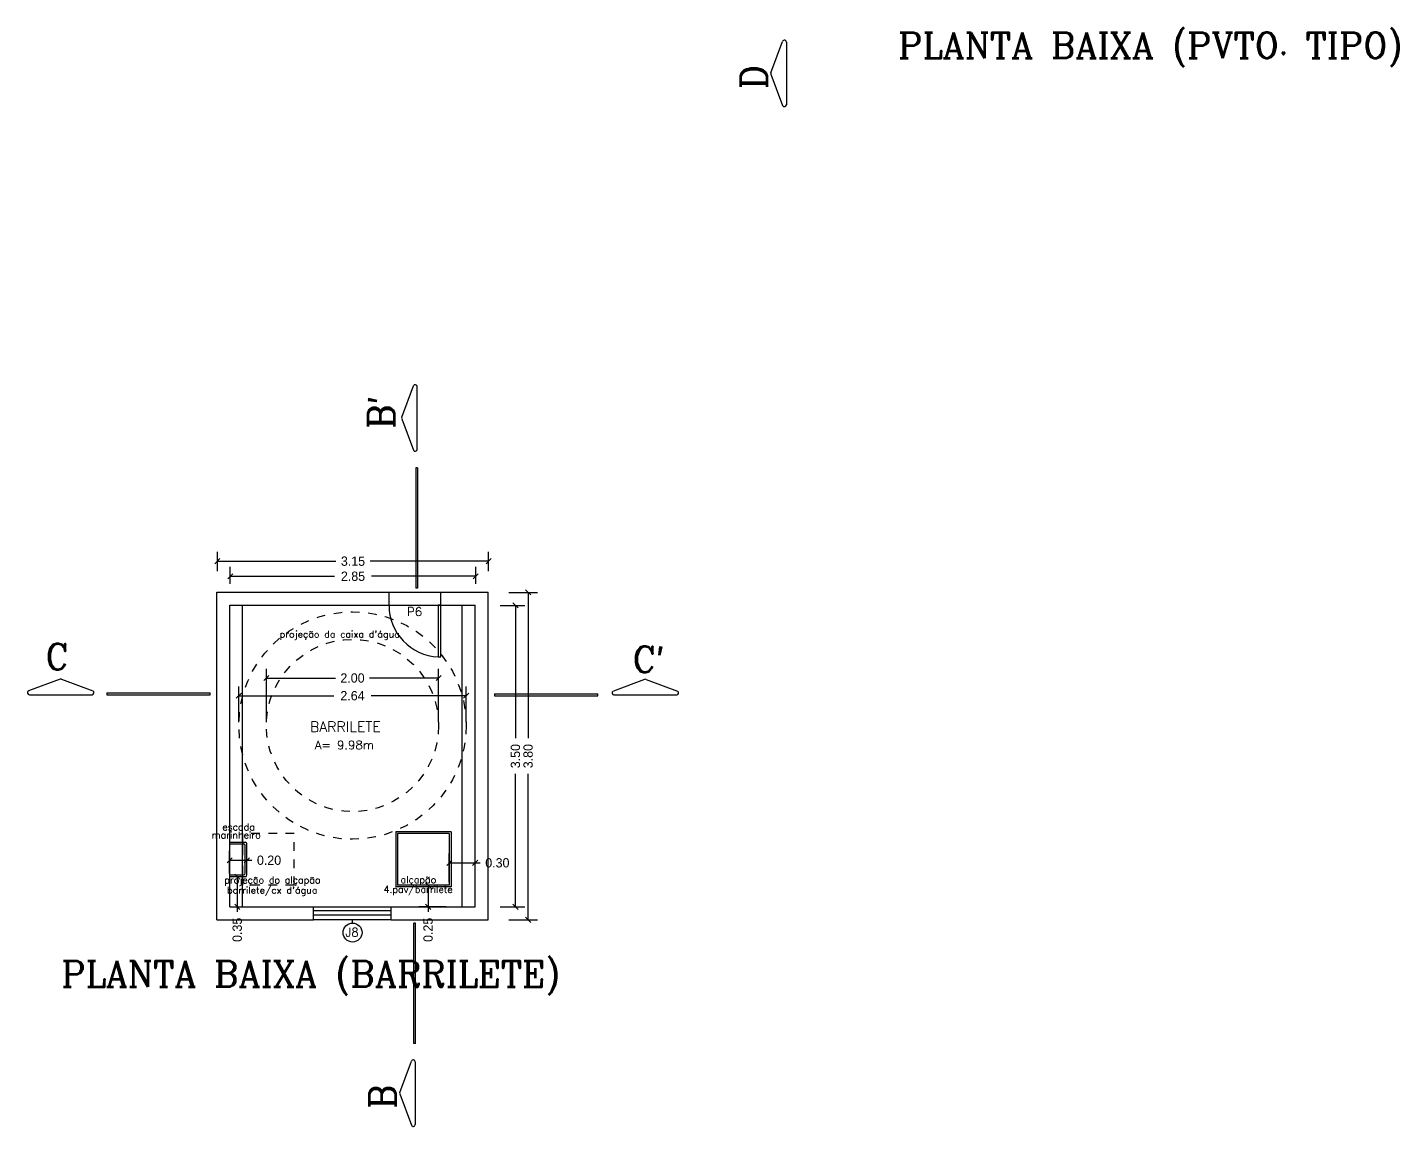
# Model space of a CAD drawing. Extents: x 11 to 119, y 71 to 102.
# Drawn here: x 34.13 to 50.05, y 71.14 to 83.89 of the extents above; entities that cross this region are included whole.
import ezdxf

# ---------------------------------------------------------------- set-up
doc = ezdxf.new("R2010")
doc.units = 0
doc.header["$LTSCALE"] = 20
doc.linetypes.add('DASHED2', pattern=[0.375, 0.25, -0.125])
doc.layers.get('0').update_dxf_attribs({"linetype": 'CONTINUOUS'})
doc.layers.get('DEFPOINTS').update_dxf_attribs({"linetype": 'CONTINUOUS'})
for name, color, linetype in [('COTA', 244, 'CONTINUOUS'), ('COTAS', 244, 'CONTINUOUS'), ('EQUIPAMENTOS', 1, 'CONTINUOUS'), ('ESQUADRIAS', 244, 'CONTINUOUS'), ('PAREDE', 7, 'CONTINUOUS'), ('PISO', 30, 'CONTINUOUS'), ('TEXTO', 1, 'CONTINUOUS')]:
    doc.layers.add(name, color=color, linetype=linetype)
doc.styles.add('ROMANC', font='ROMANC.SHX')
doc.dimstyles.get("Standard").update_dxf_attribs({"dimtxt": 0.18, "dimasz": 0.18, "dimexe": 0.18, "dimexo": 0.0625, "dimgap": 0.09, "dimtad": 0, "dimtih": 1, "dimtoh": 1, "dimzin": 0, "dimtxsty": 'STANDARD', "dimcen": 0.09, "dimclrt": 30, "dimazin": 3, "dimtfac": 1, "dimtdec": 4, "dimtofl": 0, "dimtmove": 0, "dimatfit": 3, "dimtolj": 1, "dimtzin": 0})

# ---------------------------------------------------------------- blocks, each defined once
blk = doc.blocks.new('_OBLIQUE')
at = {"color": 0, "linetype": 'BYBLOCK'}
blk.add_line((-0.5, -0.5), (0.5, 0.5), dxfattribs=at)
blk = doc.blocks.new('*D106')
at = {"color": 0, "linetype": 'BYBLOCK', "ltscale": 0.2}
for p, q in [((34.198, 80.197), (34.198, 80.613)), ((36.838, 80.197), (36.838, 80.613)), ((34.198, 80.505), (35.302, 80.505)), ((36.838, 80.505), (35.734, 80.505))]:
    blk.add_line(p, q, dxfattribs=at)
at = {"layer": 'DEFPOINTS', "color": 0, "linetype": 'BYBLOCK', "ltscale": 0.2}
for p in [(36.838, 80.505), (34.198, 80.159), (36.838, 80.159)]:
    blk.add_point(p, dxfattribs=at)
at = {"color": 0, "linetype": 'BYBLOCK', "ltscale": 0.2, "xscale": 0.06, "yscale": 0.06, "zscale": 0.06, "rotation": 180}
blk.add_blockref('_OBLIQUE', (34.198, 80.505), dxfattribs=at)
at = {"color": 0, "linetype": 'BYBLOCK', "ltscale": 0.2, "xscale": 0.06, "yscale": 0.06, "zscale": 0.06}
blk.add_blockref('_OBLIQUE', (36.838, 80.505), dxfattribs=at)
at = {"color": 30, "linetype": 'BYBLOCK', "ltscale": 0.2, "insert": (35.518, 80.505), "char_height": 0.108, "attachment_point": 5}
blk.add_mtext('\\A1;2.64', dxfattribs=at)
blk = doc.blocks.new('*D107')
at = {"color": 0, "linetype": 'BYBLOCK', "ltscale": 0.2}
for p, q in [((34.518, 80.197), (34.518, 80.818)), ((36.518, 80.197), (36.518, 80.818)), ((34.518, 80.71), (35.32, 80.71)), ((36.518, 80.71), (35.716, 80.71))]:
    blk.add_line(p, q, dxfattribs=at)
at = {"layer": 'DEFPOINTS', "color": 0, "linetype": 'BYBLOCK', "ltscale": 0.2}
for p in [(36.518, 80.71), (34.518, 80.159), (36.518, 80.159)]:
    blk.add_point(p, dxfattribs=at)
at = {"color": 0, "linetype": 'BYBLOCK', "ltscale": 0.2, "xscale": 0.06, "yscale": 0.06, "zscale": 0.06, "rotation": 180}
blk.add_blockref('_OBLIQUE', (34.518, 80.71), dxfattribs=at)
at = {"color": 0, "linetype": 'BYBLOCK', "ltscale": 0.2, "xscale": 0.06, "yscale": 0.06, "zscale": 0.06}
blk.add_blockref('_OBLIQUE', (36.518, 80.71), dxfattribs=at)
at = {"color": 30, "linetype": 'BYBLOCK', "ltscale": 0.2, "insert": (35.518, 80.71), "char_height": 0.108, "attachment_point": 5}
blk.add_mtext('\\A1;2.00', dxfattribs=at)
blk = doc.blocks.new('*D108')
at = {"color": 0, "linetype": 'BYBLOCK', "ltscale": 0.2}
for p, q in [((36.642, 78.292), (36.642, 78.623)), ((36.642, 78.515), (36.942, 78.515)), ((36.942, 78.292), (36.942, 78.623)), ((36.942, 78.515), (37.002, 78.515))]:
    blk.add_line(p, q, dxfattribs=at)
at = {"layer": 'DEFPOINTS', "color": 0, "linetype": 'BYBLOCK', "ltscale": 0.2}
for p in [(36.942, 78.515), (36.642, 78.255), (36.942, 78.255)]:
    blk.add_point(p, dxfattribs=at)
at = {"color": 0, "linetype": 'BYBLOCK', "ltscale": 0.2, "xscale": 0.06, "yscale": 0.06, "zscale": 0.06, "rotation": 180}
blk.add_blockref('_OBLIQUE', (36.642, 78.515), dxfattribs=at)
at = {"color": 0, "linetype": 'BYBLOCK', "ltscale": 0.2, "xscale": 0.06, "yscale": 0.06, "zscale": 0.06}
blk.add_blockref('_OBLIQUE', (36.942, 78.515), dxfattribs=at)
at = {"color": 30, "linetype": 'BYBLOCK', "ltscale": 0.2, "insert": (37.2, 78.515), "char_height": 0.108, "attachment_point": 5}
blk.add_mtext('\\A1;0.30', dxfattribs=at)
blk = doc.blocks.new('*D109')
at = {"color": 0, "linetype": 'BYBLOCK', "ltscale": 0.2}
for p, q in [((72.813, 52.847), (72.497, 52.847)), ((72.605, 52.847), (72.605, 52.597)), ((72.813, 52.597), (72.497, 52.597)), ((72.605, 52.597), (72.605, 52.537))]:
    blk.add_line(p, q, dxfattribs=at)
at = {"layer": 'DEFPOINTS', "color": 0, "linetype": 'BYBLOCK', "ltscale": 0.2}
for p in [(72.85, 52.847), (72.605, 52.597), (72.85, 52.597)]:
    blk.add_point(p, dxfattribs=at)
at = {"color": 0, "linetype": 'BYBLOCK', "ltscale": 0.2, "xscale": 0.06, "yscale": 0.06, "zscale": 0.06}
for p, rotation in [((72.605, 52.847), 90), ((72.605, 52.597), 270)]:
    blk.add_blockref('_OBLIQUE', p, dxfattribs=dict(at, rotation=rotation))
at = {"color": 30, "linetype": 'BYBLOCK', "ltscale": 0.2, "insert": (72.605, 52.33), "char_height": 0.108, "attachment_point": 5, "rotation": 90}
blk.add_mtext('\\A1;0.25', dxfattribs=at)
blk = doc.blocks.new('*D110')
at = {"color": 0, "linetype": 'BYBLOCK', "ltscale": 0.2}
for p, q in [((70.338, 52.947), (70.497, 52.947)), ((70.389, 52.947), (70.389, 52.597)), ((70.338, 52.597), (70.497, 52.597)), ((70.389, 52.597), (70.389, 52.537))]:
    blk.add_line(p, q, dxfattribs=at)
at = {"layer": 'DEFPOINTS', "color": 0, "linetype": 'BYBLOCK', "ltscale": 0.2}
for p in [(70.3, 52.947), (70.3, 52.597), (70.389, 52.597)]:
    blk.add_point(p, dxfattribs=at)
at = {"color": 0, "linetype": 'BYBLOCK', "ltscale": 0.2, "xscale": 0.06, "yscale": 0.06, "zscale": 0.06}
for p, rotation in [((70.389, 52.947), 90), ((70.389, 52.597), 270)]:
    blk.add_blockref('_OBLIQUE', p, dxfattribs=dict(at, rotation=rotation))
at = {"color": 30, "linetype": 'BYBLOCK', "ltscale": 0.2, "insert": (70.389, 52.33), "char_height": 0.108, "attachment_point": 5, "rotation": 90}
blk.add_mtext('\\A1;0.35', dxfattribs=at)
blk = doc.blocks.new('*D111')
at = {"color": 0, "linetype": 'BYBLOCK', "ltscale": 0.2}
for p, q in [((70.3, 52.984), (70.3, 53.245)), ((70.5, 53.004), (70.5, 53.245)), ((70.3, 53.137), (70.5, 53.137)), ((70.5, 53.137), (70.56, 53.137))]:
    blk.add_line(p, q, dxfattribs=at)
at = {"layer": 'DEFPOINTS', "color": 0, "linetype": 'BYBLOCK', "ltscale": 0.2}
for p in [(70.5, 53.137), (70.3, 52.947), (70.5, 52.967)]:
    blk.add_point(p, dxfattribs=at)
at = {"color": 0, "linetype": 'BYBLOCK', "ltscale": 0.2, "xscale": 0.06, "yscale": 0.06, "zscale": 0.06, "rotation": 180}
blk.add_blockref('_OBLIQUE', (70.3, 53.137), dxfattribs=at)
at = {"color": 0, "linetype": 'BYBLOCK', "ltscale": 0.2, "xscale": 0.06, "yscale": 0.06, "zscale": 0.06}
blk.add_blockref('_OBLIQUE', (70.5, 53.137), dxfattribs=at)
at = {"color": 30, "linetype": 'BYBLOCK', "ltscale": 0.2, "insert": (70.758, 53.137), "char_height": 0.108, "attachment_point": 5}
blk.add_mtext('\\A1;0.20', dxfattribs=at)
blk = doc.blocks.new('*D112')
at = {"color": 0, "linetype": 'BYBLOCK', "ltscale": 0.2}
for p, q in [((67.683, 85.615), (67.683, 85.812)), ((70.533, 85.615), (70.533, 85.812)), ((67.683, 85.704), (68.892, 85.704)), ((70.533, 85.704), (69.324, 85.704))]:
    blk.add_line(p, q, dxfattribs=at)
at = {"layer": 'DEFPOINTS', "color": 0, "linetype": 'BYBLOCK', "ltscale": 0.2}
for p in [(70.533, 85.704), (67.683, 85.577), (70.533, 85.577)]:
    blk.add_point(p, dxfattribs=at)
at = {"color": 0, "linetype": 'BYBLOCK', "ltscale": 0.2, "xscale": 0.06, "yscale": 0.06, "zscale": 0.06, "rotation": 180}
blk.add_blockref('_OBLIQUE', (67.683, 85.704), dxfattribs=at)
at = {"color": 0, "linetype": 'BYBLOCK', "ltscale": 0.2, "xscale": 0.06, "yscale": 0.06, "zscale": 0.06}
blk.add_blockref('_OBLIQUE', (70.533, 85.704), dxfattribs=at)
at = {"color": 30, "linetype": 'BYBLOCK', "ltscale": 0.2, "insert": (69.108, 85.704), "char_height": 0.108, "attachment_point": 5}
blk.add_mtext('\\A1;2.85', dxfattribs=at)
blk = doc.blocks.new('*D113')
at = {"color": 0, "linetype": 'BYBLOCK', "ltscale": 0.2}
for p, q in [((67.533, 85.765), (67.533, 85.987)), ((70.683, 85.765), (70.683, 85.987)), ((67.533, 85.879), (68.91, 85.879)), ((70.683, 85.879), (69.306, 85.879))]:
    blk.add_line(p, q, dxfattribs=at)
at = {"layer": 'DEFPOINTS', "color": 0, "linetype": 'BYBLOCK', "ltscale": 0.2}
for p in [(70.683, 85.879), (67.533, 85.727), (70.683, 85.727)]:
    blk.add_point(p, dxfattribs=at)
at = {"color": 0, "linetype": 'BYBLOCK', "ltscale": 0.2, "xscale": 0.06, "yscale": 0.06, "zscale": 0.06, "rotation": 180}
blk.add_blockref('_OBLIQUE', (67.533, 85.879), dxfattribs=at)
at = {"color": 0, "linetype": 'BYBLOCK', "ltscale": 0.2, "xscale": 0.06, "yscale": 0.06, "zscale": 0.06}
blk.add_blockref('_OBLIQUE', (70.683, 85.879), dxfattribs=at)
at = {"color": 30, "linetype": 'BYBLOCK', "ltscale": 0.2, "insert": (69.108, 85.879), "char_height": 0.108, "attachment_point": 5}
blk.add_mtext('\\A1;3.15', dxfattribs=at)
blk = doc.blocks.new('*D114')
at = {"color": 0, "linetype": 'BYBLOCK', "ltscale": 0.2}
for p, q in [((70.57, 85.577), (70.855, 85.577)), ((70.747, 85.577), (70.747, 84.034)), ((70.747, 82.077), (70.747, 83.62)), ((70.57, 82.077), (70.855, 82.077))]:
    blk.add_line(p, q, dxfattribs=at)
at = {"layer": 'DEFPOINTS', "color": 0, "linetype": 'BYBLOCK', "ltscale": 0.2}
for p in [(70.533, 85.577), (70.533, 82.077), (70.747, 82.077)]:
    blk.add_point(p, dxfattribs=at)
at = {"color": 0, "linetype": 'BYBLOCK', "ltscale": 0.2, "xscale": 0.06, "yscale": 0.06, "zscale": 0.06}
for p, rotation in [((70.747, 85.577), 90), ((70.747, 82.077), 270)]:
    blk.add_blockref('_OBLIQUE', p, dxfattribs=dict(at, rotation=rotation))
at = {"color": 30, "linetype": 'BYBLOCK', "ltscale": 0.2, "insert": (70.747, 83.827), "char_height": 0.108, "attachment_point": 5, "rotation": 90}
blk.add_mtext('\\A1;3.50', dxfattribs=at)
blk = doc.blocks.new('*D115')
at = {"color": 0, "linetype": 'BYBLOCK', "ltscale": 0.2}
for p, q in [((70.72, 85.727), (71.051, 85.727)), ((70.943, 85.727), (70.943, 84.034)), ((70.943, 81.927), (70.943, 83.62)), ((70.72, 81.927), (71.051, 81.927))]:
    blk.add_line(p, q, dxfattribs=at)
at = {"layer": 'DEFPOINTS', "color": 0, "linetype": 'BYBLOCK', "ltscale": 0.2}
for p in [(70.683, 85.727), (70.683, 81.927), (70.943, 81.927)]:
    blk.add_point(p, dxfattribs=at)
at = {"color": 0, "linetype": 'BYBLOCK', "ltscale": 0.2, "xscale": 0.06, "yscale": 0.06, "zscale": 0.06}
for p, rotation in [((70.943, 85.727), 90), ((70.943, 81.927), 270)]:
    blk.add_blockref('_OBLIQUE', p, dxfattribs=dict(at, rotation=rotation))
at = {"color": 30, "linetype": 'BYBLOCK', "ltscale": 0.2, "insert": (70.943, 83.827), "char_height": 0.108, "attachment_point": 5, "rotation": 90}
blk.add_mtext('\\A1;3.80', dxfattribs=at)

msp = doc.modelspace()

# ---------------------------------------------------------------- linework, layer by layer
at = {"layer": 'COTA', "color": 244, "ltscale": 0.2}
for p, q in [((38.329, 77.338), (38.929, 77.338)), ((38.329, 77.188), (38.929, 77.188))]:
    msp.add_line(p, q, dxfattribs=at)
at = {"layer": 'COTA', "color": 1, "ltscale": 0.2}
msp.add_lwpolyline([(38.899, 77.188), (38.899, 76.588), (38.929, 76.588), (38.929, 77.188)], close=True, dxfattribs=at)
at = {"layer": 'COTA', "color": 30, "ltscale": 0.2}
msp.add_arc((38.93, 77.188), 0.601, 180, 267.0624, dxfattribs=at)
at = {"layer": 'EQUIPAMENTOS', "color": 30, "linetype": 'DASHED2', "ltscale": 0.02}
for p, q in [((37.229, 74.538), (36.629, 74.538)), ((37.229, 73.938), (37.229, 74.538)), ((37.229, 73.938), (36.629, 73.938))]:
    msp.add_line(p, q, dxfattribs=at)
at = {"layer": 'EQUIPAMENTOS', "color": 30, "linetype": 'DASHED2', "ltscale": 0.05}
msp.add_line((36.629, 74.538), (36.629, 73.938), dxfattribs=at)
at = {"layer": 'EQUIPAMENTOS', "color": 1, "linetype": 'CONTINUOUS', "ltscale": 0.05}
for p, q in [((39.049, 74.558), (38.409, 74.558)), ((38.409, 74.558), (38.409, 73.918)), ((39.029, 74.538), (38.429, 74.538)), ((38.429, 74.538), (38.429, 73.938)), ((39.029, 74.538), (39.029, 73.938)), ((39.049, 74.558), (39.049, 73.918)), ((39.049, 73.918), (38.409, 73.918)), ((39.029, 73.938), (38.429, 73.938))]:
    msp.add_line(p, q, dxfattribs=at)
at = {"layer": 'ESQUADRIAS', "color": 1, "ltscale": 0.2}
for p, q in [((37.454, 73.688), (38.354, 73.688)), ((37.454, 73.539), (38.354, 73.539)), ((37.904, 73.499), (37.904, 73.539))]:
    msp.add_line(p, q, dxfattribs=at)
at = {"layer": 'ESQUADRIAS', "color": 5, "ltscale": 0.2}
for p, q in [((37.454, 73.644), (38.354, 73.644)), ((37.454, 73.593), (38.354, 73.593))]:
    msp.add_line(p, q, dxfattribs=at)
at = {"layer": 'ESQUADRIAS', "color": 1, "ltscale": 0.2}
msp.add_circle((37.906, 73.389), 0.11, dxfattribs=at)
at = {"layer": 'PAREDE', "color": 7, "ltscale": 0.2}
for p, q in [((36.329, 77.338), (38.329, 77.338)), ((36.329, 73.538), (36.329, 77.338)), ((38.329, 77.188), (38.329, 77.338)), ((38.929, 77.188), (38.929, 77.338)), ((38.929, 77.338), (39.479, 77.338)), ((39.479, 73.538), (39.479, 77.338)), ((36.479, 73.688), (36.479, 77.188)), ((36.479, 77.188), (38.329, 77.188)), ((38.929, 77.188), (39.329, 77.188)), ((39.329, 73.688), (39.329, 77.188)), ((36.479, 73.688), (37.454, 73.688)), ((37.454, 73.538), (37.454, 73.688)), ((38.354, 73.538), (38.354, 73.688)), ((38.354, 73.688), (39.329, 73.688)), ((36.329, 73.538), (37.454, 73.538)), ((38.354, 73.538), (39.479, 73.538))]:
    msp.add_line(p, q, dxfattribs=at)
at = {"layer": 'PAREDE', "color": 244, "ltscale": 0.2}
for p, q in [((36.629, 74.438), (36.629, 77.188)), ((39.179, 73.688), (39.179, 77.188)), ((36.479, 74.438), (36.659, 74.438)), ((36.479, 74.418), (36.639, 74.418)), ((36.629, 74.388), (36.629, 74.418)), ((36.629, 74.058), (36.629, 74.418)), ((36.659, 74.078), (36.659, 74.398)), ((36.679, 74.058), (36.679, 74.418)), ((36.479, 74.058), (36.639, 74.058)), ((36.479, 74.038), (36.659, 74.038)), ((36.629, 74.058), (36.629, 74.088))]:
    msp.add_line(p, q, dxfattribs=at)
at = {"layer": 'PAREDE', "color": 30, "ltscale": 0.2}
msp.add_line((36.629, 73.688), (36.629, 74.038), dxfattribs=at)
at = {"layer": 'PAREDE', "color": 244, "ltscale": 0.2}
for centre, start, end in [((36.639, 74.398), 0, 90), ((36.659, 74.418), 0, 90), ((36.639, 74.078), 270, 0), ((36.659, 74.058), 270, 0)]:
    msp.add_arc(centre, 0.02, start, end, dxfattribs=at)
at = {"layer": 'PISO', "color": 30, "linetype": 'DASHED2', "ltscale": 0.02}
for radius in [1.32, 1]:
    msp.add_circle((37.905, 75.792), radius, dxfattribs=at)
at = {"layer": 'TEXTO', "color": 3, "linetype": 'CONTINUOUS', "ltscale": 0.3}
for p, q in [((42.763, 83.368), (42.899, 83.732)), ((42.943, 83.724), (42.943, 82.997)), ((42.763, 83.353), (42.899, 82.989)), ((38.476, 79.369), (38.613, 79.733)), ((38.656, 78.997), (38.656, 79.725)), ((38.476, 79.353), (38.613, 78.989)), ((34.509, 76.33), (34.145, 76.193)), ((34.525, 76.33), (34.889, 76.193)), ((41.297, 76.327), (40.934, 76.191)), ((41.313, 76.327), (41.677, 76.191)), ((34.153, 76.149), (34.881, 76.149)), ((40.941, 76.147), (41.669, 76.147)), ((38.453, 71.532), (38.589, 71.896)), ((38.633, 71.888), (38.633, 71.16)), ((38.453, 71.516), (38.589, 71.152))]:
    msp.add_line(p, q, dxfattribs=at)
at = {"layer": 'TEXTO', "color": 3, "ltscale": 0.3}
for p, q in [((38.639, 78.783), (38.639, 77.387)), ((38.661, 78.783), (38.639, 78.783)), ((38.661, 78.783), (38.661, 77.387)), ((38.661, 77.387), (38.639, 77.387)), ((35.052, 76.171), (36.251, 76.171)), ((35.052, 76.171), (35.052, 76.149)), ((35.052, 76.149), (36.251, 76.149)), ((36.251, 76.149), (36.251, 76.171)), ((39.553, 76.158), (40.753, 76.158)), ((39.553, 76.158), (39.553, 76.137)), ((39.553, 76.137), (40.753, 76.137)), ((40.753, 76.137), (40.753, 76.158)), ((38.616, 72.102), (38.616, 73.498)), ((38.638, 73.498), (38.616, 73.498)), ((38.638, 72.102), (38.638, 73.498)), ((38.638, 72.102), (38.616, 72.102))]:
    msp.add_line(p, q, dxfattribs=at)
at = {"layer": 'TEXTO', "color": 3, "linetype": 'CONTINUOUS', "ltscale": 0.3}
for centre, start, end in [((42.92, 83.724), 0, 159.3986), ((42.784, 83.361), 159.3986, 200.6014), ((42.784, 83.361), 159.3986, 200.6014), ((42.92, 82.997), 200.6014, 0), ((38.634, 79.725), 0, 159.3986), ((38.497, 79.361), 159.3986, 200.6014), ((38.497, 79.361), 159.3986, 200.6014), ((38.634, 78.997), 200.6014, 0), ((34.517, 76.309), 69.3986, 110.6014), ((34.517, 76.309), 69.3986, 110.6014), ((41.305, 76.306), 69.3986, 110.6014), ((41.305, 76.306), 69.3986, 110.6014), ((34.153, 76.172), 110.6014, 270), ((34.881, 76.172), 270, 69.3986), ((40.941, 76.169), 110.6014, 270), ((41.669, 76.169), 270, 69.3986), ((38.611, 71.888), 0, 159.3986), ((38.474, 71.524), 159.3986, 200.6014), ((38.474, 71.524), 159.3986, 200.6014), ((38.611, 71.16), 200.6014, 0)]:
    msp.add_arc(centre, 0.0225, start, end, dxfattribs=at)

# ---------------------------------------------------------------- texts
at = {"layer": 'ESQUADRIAS', "color": 1, "ltscale": 0.3, "style": 'ROMANC'}
msp.add_text('J8', height=0.1, dxfattribs=at).set_placement((37.822, 73.343))
at = {"layer": 'TEXTO', "color": 5, "ltscale": 0.3, "style": 'ROMANC'}
for s, p in [('PLANTA BAIXA (PVTO. TIPO)', (44.24, 83.537)), ('PLANTA BAIXA (BARRILETE)', (34.524, 72.761))]:
    msp.add_text(s, height=0.3, dxfattribs=at).set_placement(p)
at = {"layer": 'TEXTO', "color": 3, "linetype": 'CONTINUOUS', "ltscale": 0.3, "style": 'ROMANC'}
for s, p in [('D', (42.714, 83.179)), ("B'", (38.387, 79.238)), ('B', (38.404, 71.343))]:
    msp.add_text(s, height=0.3, rotation=90, dxfattribs=at).set_placement(p)
at = {"layer": 'TEXTO', "color": 1, "ltscale": 0.3, "style": 'ROMANC'}
msp.add_text('P6', height=0.1, dxfattribs=at).set_placement((38.538, 77.064))
at = {"layer": 'TEXTO', "color": 3, "linetype": 'CONTINUOUS', "ltscale": 0.3, "style": 'ROMANC'}
for s, p in [('C', (34.339, 76.441)), ("C'", (41.156, 76.41))]:
    msp.add_text(s, height=0.3, dxfattribs=at).set_placement(p)
at = {"layer": 'TEXTO', "color": 244, "ltscale": 0.3, "style": 'ROMANC'}
for s, p in [("projeção da caixa d'água", (37.059, 76.812)), ('marinheiro', (36.271, 74.48)), ('escada', (36.395, 74.575)), ('projeção do alçapão', (36.416, 73.959)), ('alçapão', (38.463, 73.963)), ("barrilete/cx d'água", (36.449, 73.841)), ('4.pav/barrilete', (38.266, 73.85))]:
    msp.add_text(s, height=0.08, dxfattribs=at).set_placement(p)
at = {"layer": 'TEXTO', "color": 1, "ltscale": 0.3, "style": 'ROMANC'}
for s, height, p in [('BARRILETE', 0.12, (37.411, 75.717)), ('A= 9.98m', 0.1, (37.468, 75.516))]:
    msp.add_text(s, height=height, rotation=360, dxfattribs=at).set_placement(p)

# ---------------------------------------------------------------- dimensions: what is measured, and where the dimension line sits
at = {"layer": 'COTA', "color": 244, "ltscale": 0.2}
for base, p1, p2, picture, middle, set_off in [((39.486, 77.699), (36.336, 77.548), (39.486, 77.548), '*D113', (37.911, 77.699), (-31.197, -8.18)), ((39.336, 77.524), (36.486, 77.398), (39.336, 77.398), '*D112', (37.911, 77.524), (-31.197, -8.18)), ((36.679, 74.228), (36.479, 74.038), (36.679, 74.058), '*D111', (36.937, 74.228), (-33.822, 21.091)), ((39.329, 74.198), (39.029, 73.938), (39.329, 73.938), '*D108', (39.587, 74.198), (2.387, -4.317))]:
    dim = msp.add_linear_dim(base=base, p1=p1, p2=p2, dimstyle='STANDARD', override={"dimscale": 0.6, "dimasz": 0.1, "dimtih": 0, "dimtoh": 0, "dimblk1": 'OBLIQUE', "dimblk2": 'OBLIQUE', "dimsah": 1}, dxfattribs=at)
    dim.commit()
    dim.dimension.update_dxf_attribs({"geometry": picture, "text_midpoint": middle, "insert": set_off})
for base, p1, p2, picture, middle, set_off in [((39.797, 73.688), (39.583, 77.188), (39.583, 73.688), '*D114', (39.797, 75.438), (-30.95, -8.39)), ((39.944, 73.538), (39.684, 77.338), (39.684, 73.538), '*D115', (39.944, 75.438), (-30.999, -8.39)), ((36.567, 73.688), (36.479, 74.038), (36.479, 73.688), '*D110', (36.567, 73.421), (-33.822, 21.091)), ((38.784, 73.688), (39.029, 73.938), (39.029, 73.688), '*D109', (38.784, 73.421), (-33.822, 21.091))]:
    dim = msp.add_linear_dim(base=base, p1=p1, p2=p2, angle=90, dimstyle='STANDARD', override={"dimscale": 0.6, "dimasz": 0.1, "dimtih": 0, "dimtoh": 0, "dimblk1": 'OBLIQUE', "dimblk2": 'OBLIQUE', "dimsah": 1}, dxfattribs=at)
    dim.commit()
    dim.dimension.update_dxf_attribs({"geometry": picture, "text_midpoint": middle, "insert": set_off})
at = {"layer": 'COTAS', "color": 244, "ltscale": 0.2}
for base, p1, p2, picture, middle in [((38.905, 76.344), (36.905, 75.792), (38.905, 75.792), '*D107', (37.905, 76.344)), ((39.225, 76.138), (36.585, 75.792), (39.225, 75.792), '*D106', (37.905, 76.138))]:
    dim = msp.add_linear_dim(base=base, p1=p1, p2=p2, dimstyle='STANDARD', override={"dimscale": 0.6, "dimasz": 0.1, "dimtih": 0, "dimtoh": 0, "dimblk1": 'OBLIQUE', "dimblk2": 'OBLIQUE', "dimsah": 1}, dxfattribs=at)
    dim.commit()
    dim.dimension.update_dxf_attribs({"geometry": picture, "text_midpoint": middle, "insert": (2.387, -4.367)})

doc.saveas('drawing.dxf')
